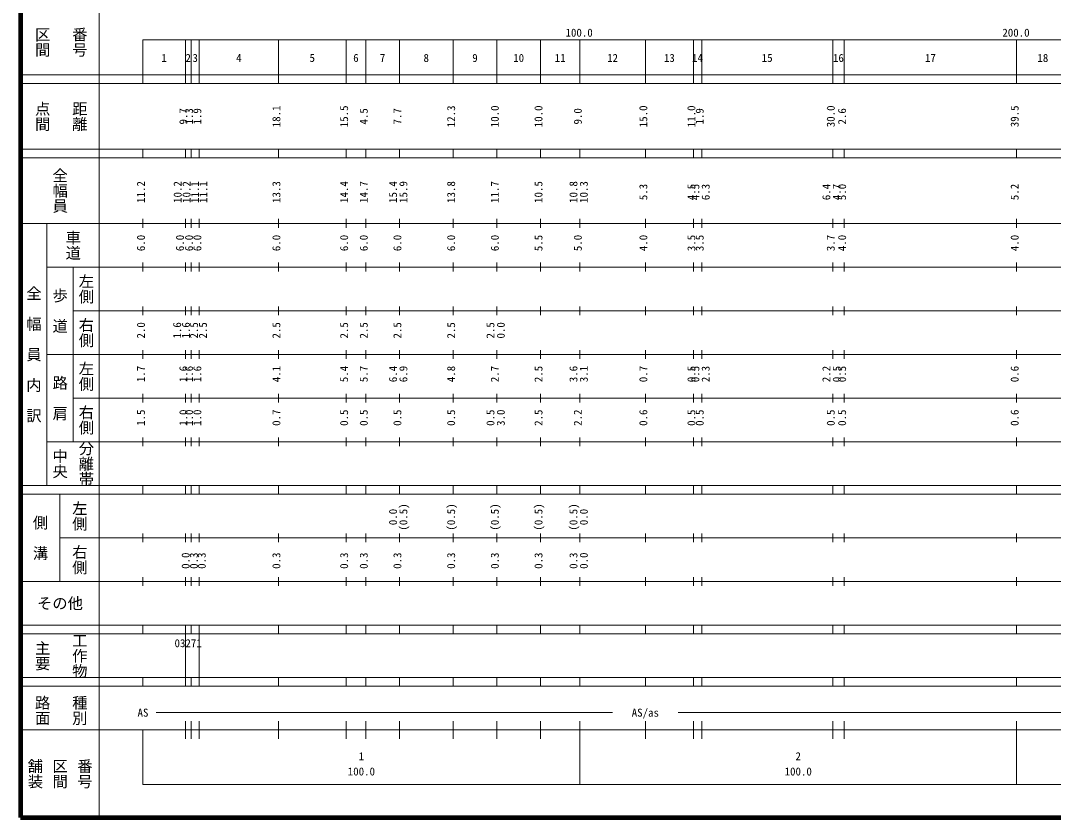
# Model space of a CAD drawing. Units: millimetres on the paper, enlarged 1000 times. Extents: x 40000 to 680000, y 20000 to 380000.
# Drawn here: x 40000 to 276400, y 20000 to 202409 of the extents above; entities that cross this region are included whole.
import ezdxf
from ezdxf.enums import TextEntityAlignment as Align

# ---------------------------------------------------------------- set-up
doc = ezdxf.new("R2010")
doc.units = ezdxf.units.MM
doc.header["$LTSCALE"] = 1000
doc.layers.add('M-TTL', color=2, linetype='Continuous', lineweight=140)
doc.layers.add('M-TTL-BAND', color=7, linetype='Continuous', lineweight=13)
doc.styles.add('@ＭＳ ゴシック', font='')
doc.styles.add('ＭＳ ゴシック', font='')
doc.styles.get('@ＭＳ ゴシック').set_extended_font_data('@MS Gothic')
doc.styles.get('ＭＳ ゴシック').set_extended_font_data('MS Gothic')

msp = doc.modelspace()

# ---------------------------------------------------------------- linework, layer by layer
at = {"layer": 'M-TTL'}
for p, q in [((40000, 380000), (40000, 20000)), ((40000, 20000), (680000, 20000))]:
    msp.add_line(p, q, dxfattribs=at)
at = {"layer": 'M-TTL-BAND'}
for p, q in [((58000, 370000), (58000, 20000)), ((68000, 198000), (579000, 198000)), ((68000, 198000), (68000, 188000)), ((77700, 188000), (77700, 198000)), ((79000, 188000), (79000, 198000)), ((80900, 188000), (80900, 198000)), ((99000, 188000), (99000, 198000)), ((114500, 188000), (114500, 198000)), ((119000, 188000), (119000, 198000)), ((126700, 188000), (126700, 198000)), ((139000, 188000), (139000, 198000)), ((149000, 188000), (149000, 198000)), ((159000, 188000), (159000, 198000)), ((168000, 188000), (168000, 198000)), ((183000, 188000), (183000, 198000)), ((194000, 188000), (194000, 198000)), ((195900, 188000), (195900, 198000)), ((225900, 188000), (225900, 198000)), ((228500, 188000), (228500, 198000)), ((268000, 188000), (268000, 198000)), ((40000, 190000), (579000, 190000)), ((40000, 188000), (579000, 188000)), ((40000, 173000), (579000, 173000)), ((68000, 171000), (68000, 173000)), ((77700, 171000), (77700, 173000)), ((79000, 171000), (79000, 173000)), ((80900, 171000), (80900, 173000)), ((99000, 171000), (99000, 173000)), ((114500, 171000), (114500, 173000)), ((119000, 171000), (119000, 173000)), ((126700, 171000), (126700, 173000)), ((139000, 171000), (139000, 173000)), ((149000, 171000), (149000, 173000)), ((159000, 171000), (159000, 173000)), ((168000, 171000), (168000, 173000)), ((183000, 171000), (183000, 173000)), ((194000, 171000), (194000, 173000)), ((195900, 171000), (195900, 173000)), ((225900, 171000), (225900, 173000)), ((228500, 171000), (228500, 173000)), ((268000, 171000), (268000, 173000)), ((40000, 171000), (579000, 171000)), ((68000, 155000), (68000, 157000)), ((77700, 155000), (77700, 157000)), ((79000, 155000), (79000, 157000)), ((80900, 155000), (80900, 157000)), ((99000, 155000), (99000, 157000)), ((114500, 155000), (114500, 157000)), ((119000, 155000), (119000, 157000)), ((126700, 155000), (126700, 157000)), ((139000, 155000), (139000, 157000)), ((149000, 155000), (149000, 157000)), ((159000, 155000), (159000, 157000)), ((168000, 155000), (168000, 157000)), ((183000, 155000), (183000, 157000)), ((194000, 155000), (194000, 157000)), ((195900, 155000), (195900, 157000)), ((225900, 155000), (225900, 157000)), ((228500, 155000), (228500, 157000)), ((268000, 155000), (268000, 157000)), ((40000, 156000), (579000, 156000)), ((46000, 96000), (46000, 156000)), ((68000, 145000), (68000, 147000)), ((77700, 145000), (77700, 147000)), ((79000, 145000), (79000, 147000)), ((80900, 145000), (80900, 147000)), ((99000, 145000), (99000, 147000)), ((114500, 145000), (114500, 147000)), ((119000, 145000), (119000, 147000)), ((126700, 145000), (126700, 147000)), ((139000, 145000), (139000, 147000)), ((149000, 145000), (149000, 147000)), ((159000, 145000), (159000, 147000)), ((168000, 145000), (168000, 147000)), ((183000, 145000), (183000, 147000)), ((194000, 145000), (194000, 147000)), ((195900, 145000), (195900, 147000)), ((225900, 145000), (225900, 147000)), ((228500, 145000), (228500, 147000)), ((268000, 145000), (268000, 147000)), ((46000, 146000), (579000, 146000)), ((52000, 146000), (52000, 106000)), ((52000, 136000), (579000, 136000)), ((68000, 135000), (68000, 137000)), ((77700, 135000), (77700, 137000)), ((79000, 135000), (79000, 137000)), ((80900, 135000), (80900, 137000)), ((99000, 135000), (99000, 137000)), ((114500, 135000), (114500, 137000)), ((119000, 135000), (119000, 137000)), ((126700, 135000), (126700, 137000)), ((139000, 135000), (139000, 137000)), ((149000, 135000), (149000, 137000)), ((159000, 135000), (159000, 137000)), ((168000, 135000), (168000, 137000)), ((183000, 135000), (183000, 137000)), ((194000, 135000), (194000, 137000)), ((195900, 135000), (195900, 137000)), ((225900, 135000), (225900, 137000)), ((228500, 135000), (228500, 137000)), ((268000, 135000), (268000, 137000)), ((46000, 126000), (579000, 126000)), ((68000, 125000), (68000, 127000)), ((77700, 125000), (77700, 127000)), ((79000, 125000), (79000, 127000)), ((80900, 125000), (80900, 127000)), ((99000, 125000), (99000, 127000)), ((114500, 125000), (114500, 127000)), ((119000, 125000), (119000, 127000)), ((126700, 125000), (126700, 127000)), ((139000, 125000), (139000, 127000)), ((149000, 125000), (149000, 127000)), ((159000, 125000), (159000, 127000)), ((168000, 125000), (168000, 127000)), ((183000, 125000), (183000, 127000)), ((194000, 125000), (194000, 127000)), ((195900, 125000), (195900, 127000)), ((225900, 125000), (225900, 127000)), ((228500, 125000), (228500, 127000)), ((268000, 125000), (268000, 127000)), ((52000, 116000), (579000, 116000)), ((68000, 115000), (68000, 117000)), ((77700, 115000), (77700, 117000)), ((79000, 115000), (79000, 117000)), ((80900, 115000), (80900, 117000)), ((99000, 115000), (99000, 117000)), ((114500, 115000), (114500, 117000)), ((119000, 115000), (119000, 117000)), ((126700, 115000), (126700, 117000)), ((139000, 115000), (139000, 117000)), ((149000, 115000), (149000, 117000)), ((159000, 115000), (159000, 117000)), ((168000, 115000), (168000, 117000)), ((183000, 115000), (183000, 117000)), ((194000, 115000), (194000, 117000)), ((195900, 115000), (195900, 117000)), ((225900, 115000), (225900, 117000)), ((228500, 115000), (228500, 117000)), ((268000, 115000), (268000, 117000)), ((68000, 105000), (68000, 107000)), ((77700, 105000), (77700, 107000)), ((79000, 105000), (79000, 107000)), ((80900, 105000), (80900, 107000)), ((99000, 105000), (99000, 107000)), ((114500, 105000), (114500, 107000)), ((119000, 105000), (119000, 107000)), ((126700, 105000), (126700, 107000)), ((139000, 105000), (139000, 107000)), ((149000, 105000), (149000, 107000)), ((159000, 105000), (159000, 107000)), ((168000, 105000), (168000, 107000)), ((183000, 105000), (183000, 107000)), ((194000, 105000), (194000, 107000)), ((195900, 105000), (195900, 107000)), ((225900, 105000), (225900, 107000)), ((228500, 105000), (228500, 107000)), ((268000, 105000), (268000, 107000)), ((46000, 106000), (579000, 106000)), ((40000, 96000), (579000, 96000)), ((68000, 94000), (68000, 96000)), ((77700, 94000), (77700, 96000)), ((79000, 94000), (79000, 96000)), ((80900, 94000), (80900, 96000)), ((99000, 94000), (99000, 96000)), ((114500, 94000), (114500, 96000)), ((119000, 94000), (119000, 96000)), ((126700, 94000), (126700, 96000)), ((139000, 94000), (139000, 96000)), ((149000, 94000), (149000, 96000)), ((159000, 94000), (159000, 96000)), ((168000, 94000), (168000, 96000)), ((183000, 94000), (183000, 96000)), ((194000, 94000), (194000, 96000)), ((195900, 94000), (195900, 96000)), ((225900, 94000), (225900, 96000)), ((228500, 94000), (228500, 96000)), ((268000, 94000), (268000, 96000)), ((40000, 94000), (579000, 94000)), ((49000, 94000), (49000, 74000)), ((49000, 84000), (579000, 84000)), ((68000, 83000), (68000, 85000)), ((77700, 83000), (77700, 85000)), ((79000, 83000), (79000, 85000)), ((80900, 83000), (80900, 85000)), ((99000, 83000), (99000, 85000)), ((114500, 83000), (114500, 85000)), ((119000, 83000), (119000, 85000)), ((126700, 83000), (126700, 85000)), ((139000, 83000), (139000, 85000)), ((149000, 83000), (149000, 85000)), ((159000, 83000), (159000, 85000)), ((168000, 83000), (168000, 85000)), ((183000, 83000), (183000, 85000)), ((194000, 83000), (194000, 85000)), ((195900, 83000), (195900, 85000)), ((225900, 83000), (225900, 85000)), ((228500, 83000), (228500, 85000)), ((268000, 83000), (268000, 85000)), ((40000, 74000), (579000, 74000)), ((68000, 73000), (68000, 75000)), ((77700, 73000), (77700, 75000)), ((79000, 73000), (79000, 75000)), ((80900, 73000), (80900, 75000)), ((99000, 73000), (99000, 75000)), ((114500, 73000), (114500, 75000)), ((119000, 73000), (119000, 75000)), ((126700, 73000), (126700, 75000)), ((139000, 73000), (139000, 75000)), ((149000, 73000), (149000, 75000)), ((159000, 73000), (159000, 75000)), ((168000, 73000), (168000, 75000)), ((183000, 73000), (183000, 75000)), ((194000, 73000), (194000, 75000)), ((195900, 73000), (195900, 75000)), ((225900, 73000), (225900, 75000)), ((228500, 73000), (228500, 75000)), ((268000, 73000), (268000, 75000)), ((40000, 64000), (579000, 64000)), ((68000, 62000), (68000, 64000)), ((77700, 62000), (77700, 64000)), ((79000, 62000), (79000, 64000)), ((80900, 62000), (80900, 64000)), ((99000, 62000), (99000, 64000)), ((114500, 62000), (114500, 64000)), ((119000, 62000), (119000, 64000)), ((126700, 62000), (126700, 64000)), ((139000, 62000), (139000, 64000)), ((149000, 62000), (149000, 64000)), ((159000, 62000), (159000, 64000)), ((168000, 62000), (168000, 64000)), ((183000, 62000), (183000, 64000)), ((194000, 62000), (194000, 64000)), ((195900, 62000), (195900, 64000)), ((225900, 62000), (225900, 64000)), ((228500, 62000), (228500, 64000)), ((268000, 62000), (268000, 64000)), ((40000, 62000), (579000, 62000)), ((77700, 52000), (77700, 62000)), ((80900, 52000), (80900, 62000)), ((40000, 52000), (579000, 52000)), ((40000, 50000), (579000, 50000)), ((68000, 50000), (68000, 52000)), ((77700, 50000), (77700, 52000)), ((79000, 50000), (79000, 52000)), ((80900, 50000), (80900, 52000)), ((99000, 50000), (99000, 52000)), ((114500, 50000), (114500, 52000)), ((119000, 50000), (119000, 52000)), ((126700, 50000), (126700, 52000)), ((139000, 50000), (139000, 52000)), ((149000, 50000), (149000, 52000)), ((159000, 50000), (159000, 52000)), ((168000, 50000), (168000, 52000)), ((183000, 50000), (183000, 52000)), ((194000, 50000), (194000, 52000)), ((195900, 50000), (195900, 52000)), ((225900, 50000), (225900, 52000)), ((228500, 50000), (228500, 52000)), ((268000, 50000), (268000, 52000)), ((71000, 44000), (175500, 44000)), ((190500, 44000), (565000, 44000)), ((77700, 38000), (77700, 42000)), ((79000, 38000), (79000, 42000)), ((80900, 38000), (80900, 42000)), ((99000, 38000), (99000, 42000)), ((114500, 38000), (114500, 42000)), ((119000, 38000), (119000, 42000)), ((126700, 38000), (126700, 42000)), ((139000, 38000), (139000, 42000)), ((149000, 38000), (149000, 42000)), ((159000, 38000), (159000, 42000)), ((168000, 27500), (168000, 42000)), ((183000, 38000), (183000, 42000)), ((194000, 38000), (194000, 42000)), ((195900, 38000), (195900, 42000)), ((225900, 38000), (225900, 42000)), ((228500, 38000), (228500, 42000)), ((268000, 27500), (268000, 42000)), ((40000, 40000), (579000, 40000)), ((68000, 40000), (68000, 27500)), ((68000, 27500), (579000, 27500))]:
    msp.add_line(p, q, dxfattribs=at)

# ---------------------------------------------------------------- texts
at = {"layer": 'M-TTL-BAND', "style": '@ＭＳ ゴシック'}
for s, p in [('区間', (45000, 197500)), ('番号', (53500, 197500)), ('点間', (45000, 180500)), ('距離', (53500, 180500)), ('全幅員', (49000, 163500)), ('車道', (52000, 151000)), ('左側', (55000, 141000)), ('全\u3000幅\u3000員\u3000内\u3000訳', (43000, 126000)), ('歩\u3000道', (49000, 136000)), ('右側', (55000, 131000)), ('左側', (55000, 121000)), ('路\u3000肩', (49000, 116000)), ('右側', (55000, 111000)), ('中央', (49000, 101000)), ('分離帯', (55000, 101000)), ('左側', (53500, 89000)), ('側\u3000溝', (44500, 84000)), ('右側', (53500, 79000)), ('工作物', (53500, 57000)), ('主要', (45000, 57000)), ('路面', (45000, 44500)), ('種別', (53500, 44500)), ('舗装', (43333, 30000)), ('区間', (49000, 30000)), ('番号', (54667, 30000))]:
    msp.add_text(s, height=2566, rotation=270, dxfattribs=at).set_placement(p, align=Align.MIDDLE_CENTER)
at = {"layer": 'M-TTL-BAND', "style": 'ＭＳ ゴシック'}
for s, p in [('100.0', (167844, 198195)), ('200.0', (267844, 198195)), ('1', (72850, 192405)), ('2', (78350, 192405)), ('3', (79950, 192405)), ('4', (89950, 192405)), ('5', (106750, 192405)), ('6', (116750, 192405)), ('7', (122850, 192405)), ('8', (132850, 192405)), ('9', (144000, 192405)), ('10', (154000, 192405)), ('11', (163500, 192405)), ('12', (175500, 192405)), ('13', (188500, 192405)), ('14', (194950, 192405)), ('15', (210900, 192405)), ('16', (227200, 192405)), ('17', (248250, 192405)), ('18', (274000, 192405)), ('AS/as', (183000, 42500)), ('AS', (68000, 42500)), ('1', (118000, 32523)), ('2', (218000, 32523)), ('100.0', (118000, 29033)), ('100.0', (218000, 29033))]:
    msp.add_text(s, height=1833, dxfattribs=at).set_placement(p, align=Align.BOTTOM_CENTER)
for s, p in [('9.7', (78700, 180500)), ('1.3', (80000, 180500)), ('1.9', (81900, 180500)), ('18.1', (100000, 180500)), ('15.5', (115500, 180500)), ('4.5', (120000, 180500)), ('7.7', (127700, 180500)), ('12.3', (140000, 180500)), ('10.0', (150000, 180500)), ('10.0', (160000, 180500)), ('9.0', (169000, 180500)), ('15.0', (184000, 180500)), ('11.0', (195000, 180500)), ('1.9', (196900, 180500)), ('30.0', (226900, 180500)), ('2.6', (229500, 180500)), ('39.5', (269000, 180500)), ('11.2', (69000, 163174)), ('10.2', (77393, 163174)), ('10.2', (79433, 163174)), ('11.1', (81370, 163174)), ('11.1', (83282, 163174)), ('13.3', (100000, 163174)), ('14.4', (115500, 163174)), ('14.7', (120000, 163174)), ('15.4', (126700, 163174)), ('15.9', (129070, 163174)), ('13.8', (140000, 163174)), ('11.7', (150000, 163174)), ('10.5', (160000, 163174)), ('10.8', (168000, 163174)), ('10.3', (170370, 163174)), ('5.3', (184000, 163174)), ('4.5', (195000, 163174)), ('4.5', (195900, 163174)), ('6.3', (198270, 163174)), ('6.4', (225900, 163174)), ('4.7', (228270, 163174)), ('5.0', (229500, 163174)), ('5.2', (269000, 163174)), ('6.0', (69000, 151500)), ('6.0', (77923, 151500)), ('6.0', (80000, 151500)), ('6.0', (81900, 151500)), ('6.0', (100000, 151500)), ('6.0', (115500, 151500)), ('6.0', (120000, 151500)), ('6.0', (127700, 151500)), ('6.0', (140000, 151500)), ('6.0', (150000, 151500)), ('5.5', (160000, 151500)), ('5.0', (169000, 151500)), ('4.0', (184000, 151500)), ('3.5', (195000, 151500)), ('3.5', (196900, 151500)), ('3.7', (226900, 151500)), ('4.0', (229500, 151500)), ('4.0', (269000, 151500)), ('2.0', (69000, 131500)), ('1.6', (77287, 131500)), ('1.6', (79287, 131500)), ('2.5', (81142, 131500)), ('2.5', (83171, 131500)), ('2.5', (100000, 131500)), ('2.5', (115500, 131500)), ('2.5', (120000, 131500)), ('2.5', (127700, 131500)), ('2.5', (140000, 131500)), ('2.5', (149000, 131500)), ('0.0', (151370, 131500)), ('1.7', (69000, 121500)), ('1.6', (78700, 121500)), ('1.6', (80000, 121500)), ('1.6', (81900, 121500)), ('4.1', (100000, 121500)), ('5.4', (115500, 121500)), ('5.7', (120000, 121500)), ('6.4', (126700, 121500)), ('6.9', (129070, 121500)), ('4.8', (140000, 121500)), ('2.7', (150000, 121500)), ('2.5', (160000, 121500)), ('3.6', (168000, 121500)), ('3.1', (170370, 121500)), ('0.7', (184000, 121500)), ('0.5', (195000, 121500)), ('0.5', (195900, 121500)), ('2.3', (198270, 121500)), ('2.2', (225900, 121500)), ('0.5', (228270, 121500)), ('0.5', (229500, 121500)), ('0.6', (269000, 121500)), ('1.5', (69000, 111500)), ('1.0', (78700, 111500)), ('1.0', (80000, 111500)), ('1.0', (81900, 111500)), ('0.7', (100000, 111500)), ('0.5', (115500, 111500)), ('0.5', (120000, 111500)), ('0.5', (127700, 111500)), ('0.5', (140000, 111500)), ('0.5', (149000, 111500)), ('3.0', (151370, 111500)), ('2.5', (160000, 111500)), ('2.2', (169000, 111500)), ('0.6', (184000, 111500)), ('0.5', (195000, 111500)), ('0.5', (196900, 111500)), ('0.5', (226900, 111500)), ('0.5', (229500, 111500)), ('0.6', (269000, 111500)), ('0.0', (126700, 88764)), ('(0.5)', (129070, 88764)), ('(0.5)', (140000, 88764)), ('(0.5)', (150000, 88764)), ('(0.5)', (160000, 88764)), ('(0.5)', (168000, 88764)), ('0.0', (170370, 88764)), ('0.0', (79221, 78764)), ('0.3', (81105, 78764)), ('0.3', (82916, 78764)), ('0.3', (100000, 78764)), ('0.3', (115500, 78764)), ('0.3', (120000, 78764)), ('0.3', (127700, 78764)), ('0.3', (140000, 78764)), ('0.3', (150000, 78764)), ('0.3', (160000, 78764)), ('0.3', (168000, 78764)), ('0.0', (170370, 78764))]:
    msp.add_text(s, height=1833, rotation=90, dxfattribs=at).set_placement(p, align=Align.BOTTOM_CENTER)
msp.add_text('その他', height=2566, dxfattribs=at).set_placement((49000, 69000), align=Align.MIDDLE_CENTER)
msp.add_text('03271', height=1833, dxfattribs=at).set_placement((75225, 58405), align=Align.BOTTOM_LEFT)

doc.saveas('drawing.dxf')
